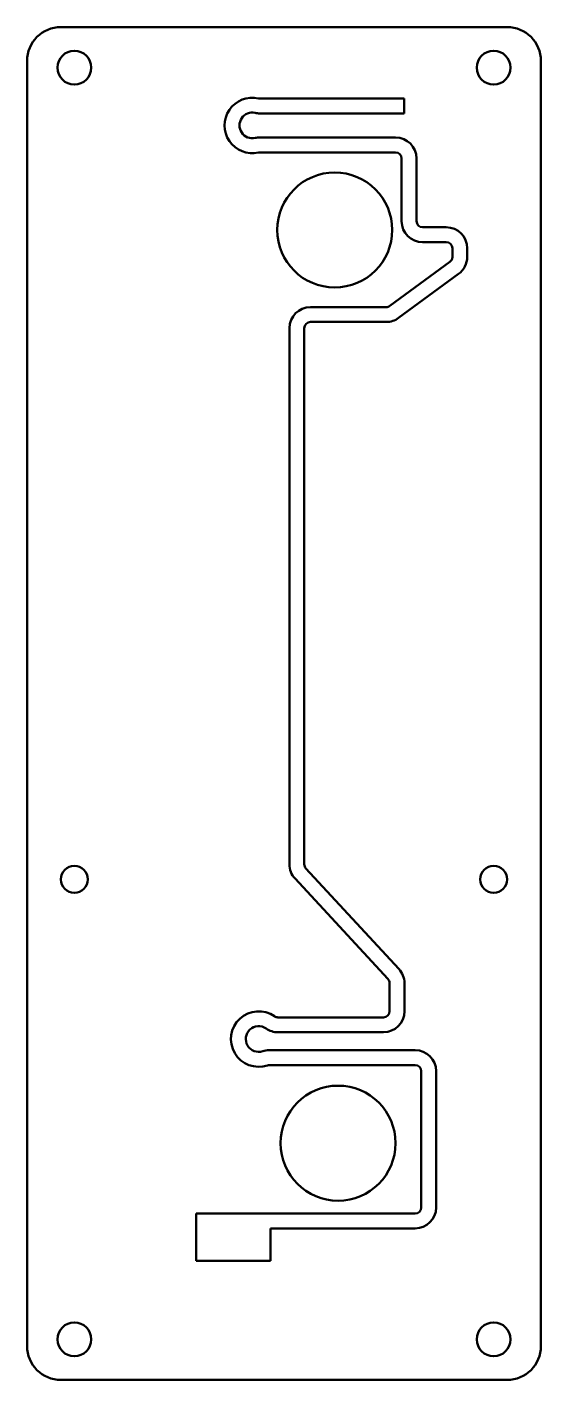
# Model space of a CAD drawing. Header units: millimetres. Extents: x 167 to 243, y 61 to 261.
import ezdxf

# ---------------------------------------------------------------- set-up
doc = ezdxf.new("R2010")
doc.units = ezdxf.units.MM
doc.header["$LTSCALE"] = 0.75
doc.layers.add('Visible', color=7, linetype='Continuous', lineweight=50)

msp = doc.modelspace()

# ---------------------------------------------------------------- linework, layer by layer
at = {"layer": 'Visible', "extrusion": (-1e-16, -1, 0)}
for p, q in [((238.15692, 260.675202), (172.15692, 260.675202)), ((167.15692, 255.675202), (167.15692, 65.675202)), ((243.15692, 65.675202), (243.15692, 255.675202)), ((201.56265, 250.112952), (222.911235, 250.112952)), ((222.911235, 250.112952), (222.911235, 247.912952)), ((222.911235, 247.912952), (201.56265, 247.912952)), ((201.56265, 244.355411), (221.65692, 244.355411)), ((221.65692, 242.155411), (201.56265, 242.155411)), ((222.55692, 231.975202), (222.55692, 241.255411)), ((224.75692, 241.255411), (224.75692, 231.975202)), ((225.65692, 231.075202), (229.15692, 231.075202)), ((229.15692, 228.875202), (225.65692, 228.875202)), ((230.05692, 226.675202), (230.05692, 227.975202)), ((232.25692, 227.975202), (232.25692, 226.675202)), ((220.803682, 219.448838), (229.688333, 225.948841)), ((230.987339, 224.17329), (222.102682, 217.673282)), ((209.059692, 219.275202), (220.272273, 219.275202)), ((205.959692, 136.903367), (205.959692, 216.175202)), ((208.159692, 216.175202), (208.159692, 136.903367)), ((220.272273, 217.075202), (209.059692, 217.075202)), ((208.399155, 136.292065), (222.142286, 121.442062)), ((220.52764, 119.947766), (206.784509, 134.797769)), ((220.767104, 115.175201), (220.767104, 119.336464)), ((222.967104, 119.336464), (222.967104, 115.175201)), ((204.268356, 114.275202), (219.867103, 114.275202)), ((219.867104, 112.075202), (204.268356, 112.075202)), ((202.985829, 109.428597), (224.552521, 109.428597)), ((224.552521, 107.228597), (202.985829, 107.228597)), ((225.452521, 86.175202), (225.452521, 106.328597)), ((227.652521, 106.328597), (227.652521, 86.175202)), ((192.15692, 78.275202), (192.15692, 85.275202)), ((192.15692, 85.275202), (224.552521, 85.275202)), ((203.15692, 83.075202), (203.15692, 78.275202)), ((224.552521, 83.075202), (203.15692, 83.075202)), ((203.15692, 78.275202), (192.15692, 78.275202)), ((172.15692, 60.675202), (238.15692, 60.675202))]:
    msp.add_line(p, q, dxfattribs=at)
at = {"layer": 'Visible', "extrusion": (0, 0, -1)}
for centre, radius in [((-174.15692, 254.675202), 2.5), ((-236.15692, 254.675202), 2.5), ((-212.65692, 230.675202), 8.5), ((-174.15692, 134.675202), 2), ((-236.15692, 134.675202), 2), ((-213.15692, 95.675202), 8.5), ((-174.15692, 66.675202), 2.5), ((-236.15692, 66.675202), 2.5)]:
    msp.add_circle(centre, radius, dxfattribs=at)
for centre, radius, start, end in [((-172.15692, 255.675202), 5, 0, 90), ((-238.15692, 255.675202), 5, 90, 180), ((-200.468303, 246.134182), 4.1, 257.357365, 102.642635), ((-201.56265, 251.012952), 3.1, 270, 282.642635), ((-201.56265, 241.255411), 3.1, 77.357365, 90), ((-221.65692, 241.255411), 3.1, 90, 180), ((-225.65692, 231.975202), 3.1, 270, 0), ((-229.15692, 227.975202), 3.1, 90, 180), ((-229.15692, 226.675202), 3.1, 180, 233.81049), ((-209.059692, 216.175202), 3.1, 0, 90), ((-220.272273, 220.175202), 3.1, 233.810729, 270), ((-209.059692, 136.903367), 3.1, 317.216876, 360), ((-219.867104, 119.336464), 3.1, 137.216876, 180), ((-201.409035, 111.07346), 4.1, 251.617523, 124.880279), ((-219.867104, 115.175202), 3.1, 180.00001, 269.999998), ((-204.268356, 115.175202), 3.1, 270, 304.880314), ((-202.985829, 106.328597), 3.1, 71.617523, 90), ((-224.552521, 106.328597), 3.1, 90, 180), ((-224.552521, 86.175202), 3.1, 180, 270), ((-172.15692, 65.675202), 5, 270, 0), ((-238.15692, 65.675202), 5, 180, 270)]:
    msp.add_arc(centre, radius, start, end, dxfattribs=at)
at = {"layer": 'Visible'}
for centre, radius, start, end in [((201.56265, 251.012952), 0.9, 257.357365, 270), ((200.468303, 246.134182), 1.9, 77.357365, 282.642635), ((201.56265, 241.255411), 0.9, 90, 102.642635), ((221.65692, 241.255411), 0.9, 0, 90), ((225.65692, 231.975202), 0.9, 180, 270), ((229.15692, 227.975202), 0.9, 0, 90), ((229.15692, 226.675202), 0.9, 306.18961, 360), ((220.272273, 220.175202), 0.9, 270, 306.18923), ((209.059692, 216.175202), 0.9, 90, 180), ((209.059692, 136.903367), 0.9, 180, 222.783124), ((219.867104, 119.336464), 0.9, 0, 42.783124), ((204.268356, 115.175202), 0.9, 235.119528, 269.999998), ((219.867104, 115.175202), 0.9, 269.999996, 359.99998), ((201.409035, 111.07346), 1.9, 55.119686, 288.382477), ((202.985829, 106.328597), 0.9, 90, 108.382477), ((224.552521, 106.328597), 0.9, 0, 90), ((224.552521, 86.175202), 0.9, 270, 0)]:
    msp.add_arc(centre, radius, start, end, dxfattribs=at)

doc.saveas('drawing.dxf')
